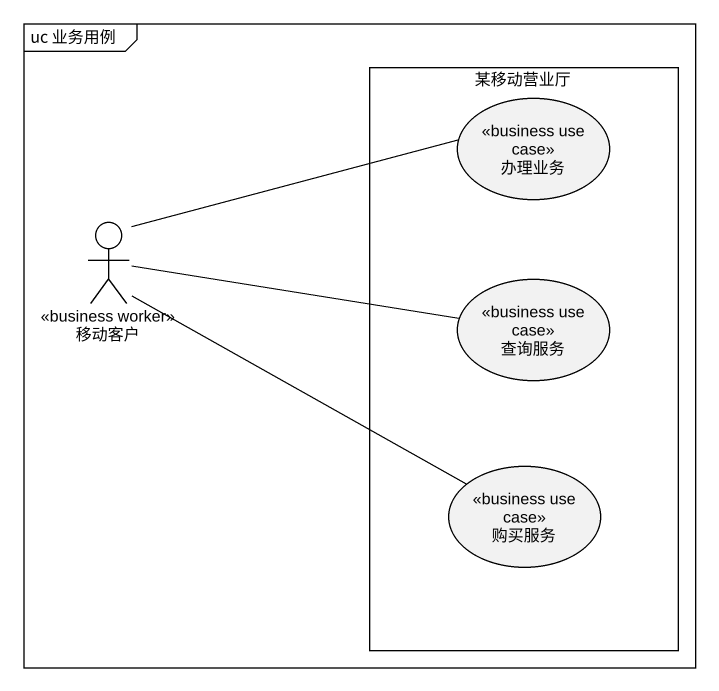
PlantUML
@startuml
mainframe uc 业务用例
rectangle 某移动营业厅 {
  usecase 办理业务 <<business use case>>
  usecase 查询服务 <<business use case>>
  usecase 购买服务 <<business use case>>
}
actor 移动客户 <<business worker>>
移动客户 -right- 办理业务
移动客户 -right- 查询服务
移动客户 -right- 购买服务
@enduml
